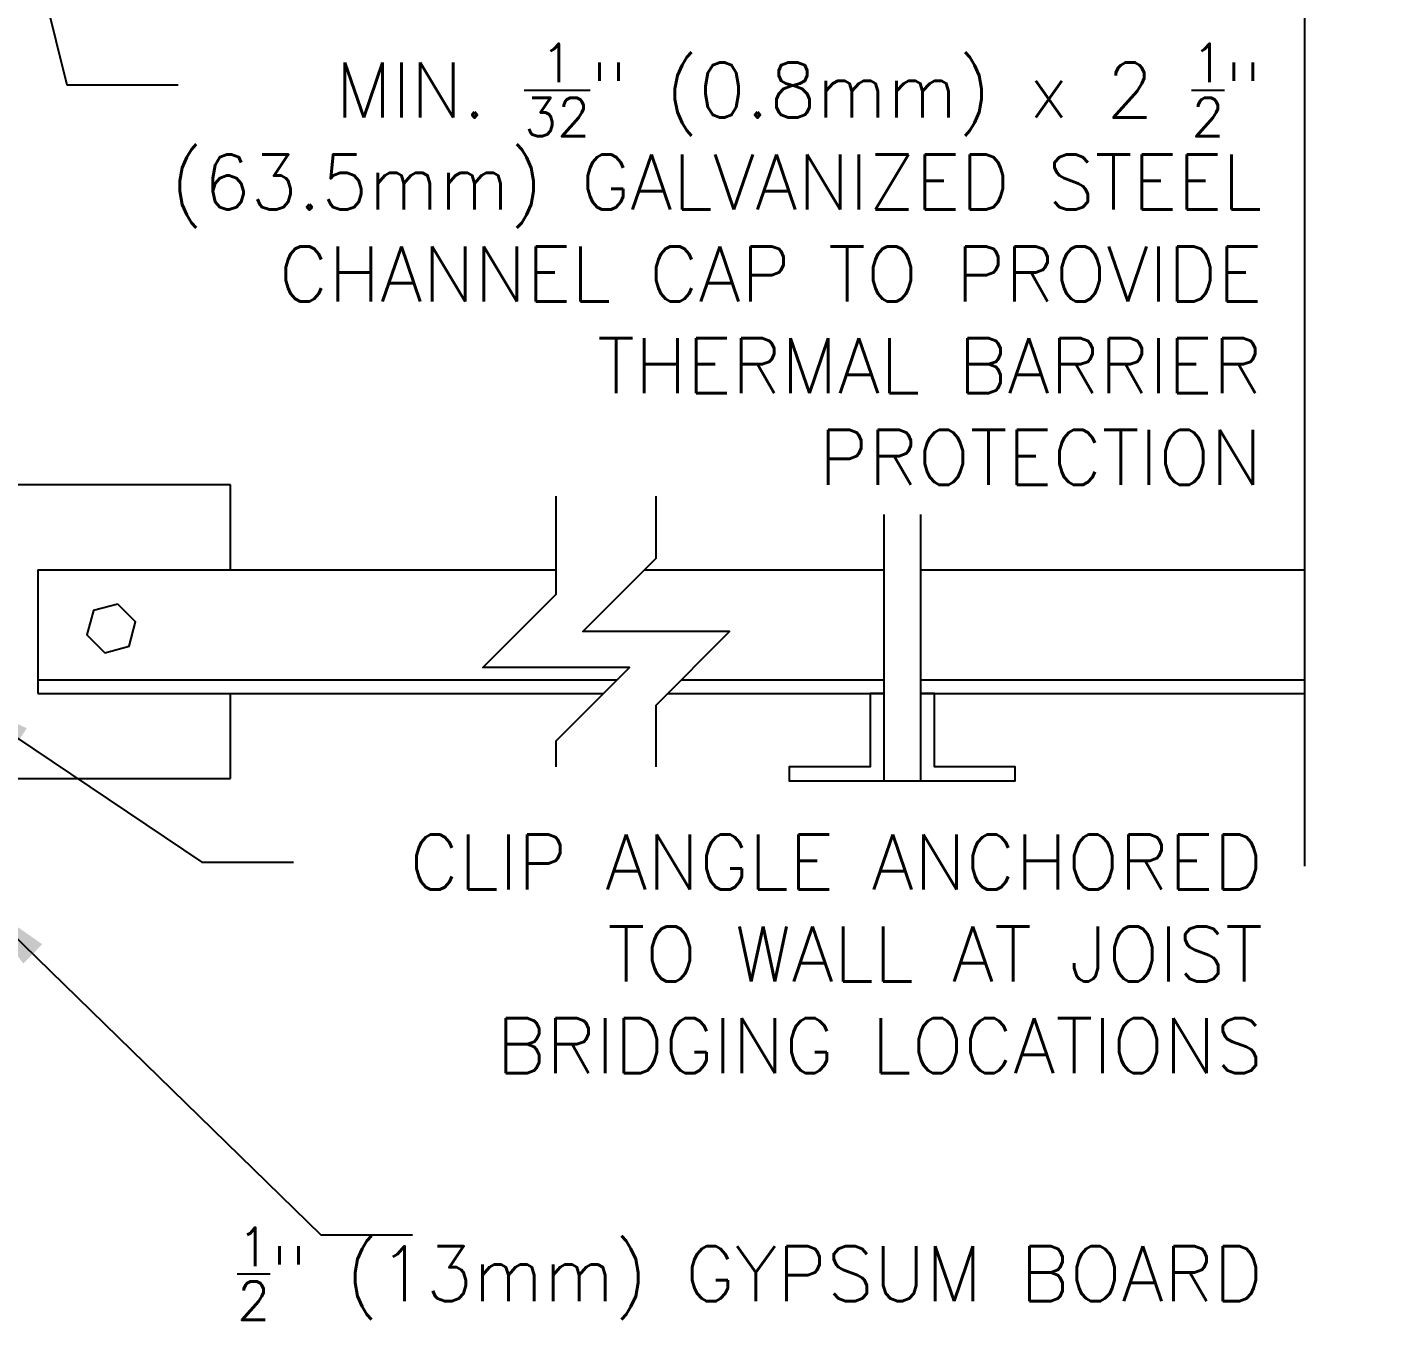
# Model space of a CAD drawing. Header units: inches. Extents: x 179 to 295, y 227 to 304.
# Drawn here: x 276.18 to 294.59, y 246.39 to 264.01 of the extents above; entities that cross this region are included whole.
import ezdxf

# ---------------------------------------------------------------- set-up
doc = ezdxf.new("R2010")
doc.units = ezdxf.units.IN
doc.header["$LTSCALE"] = 0.5
doc.header["$MEASUREMENT"] = 0
for name, color, linetype in [('line25', 2, 'Continuous'), ('LINE9', 9, 'Continuous'), ('TEXT', 4, 'Continuous')]:
    doc.layers.add(name, color=color, linetype=linetype)
doc.styles.add('DIM', font='romans.shx', dxfattribs={"width": 0.7})
doc.styles.add('ROMANS', font='romans.shx', dxfattribs={"height": 1.125})
doc.dimstyles.new('ext_12', dxfattribs={"dimscale": 12, "dimtxt": 0.09375, "dimasz": 0.09375, "dimexe": 0.09375, "dimexo": 0.0625, "dimgap": 0.0625, "dimtad": 1, "dimdec": 1, "dimzin": 3, "dimdsep": 46, "dimlunit": 4, "dimtxsty": 'DIM', "dimcen": 0.09, "dimdle": 0.09375, "dimclrt": 4, "dimadec": 0, "dimazin": 0, "dimtfac": 1, "dimtdec": 1, "dimtmove": 2, "dimatfit": 3, "dimfxl": 1, "dimfrac": 2, "dimtolj": 1, "dimtzin": 0, "dimarcsym": 0})

msp = doc.modelspace()

# ---------------------------------------------------------------- linework, layer by layer
at = {"layer": 'line25', "color": 12}
for p, q in [((278.952, 257.771), (274.952, 257.771)), ((278.952, 256.615), (278.952, 257.771)), ((278.952, 253.771), (278.952, 254.928)), ((274.952, 253.771), (278.952, 253.771))]:
    msp.add_line(p, q, dxfattribs=at)
at = {"layer": 'line25'}
for p, q in [((276.327, 256.615), (283.39, 256.615)), ((276.327, 256.615), (276.327, 254.928)), ((284.599, 256.615), (287.859, 256.615)), ((288.359, 256.615), (293.592, 256.615)), ((276.327, 255.115), (284.224, 255.115)), ((285.099, 255.115), (287.859, 255.115)), ((288.359, 255.115), (293.592, 255.115)), ((276.327, 254.928), (284.037, 254.928)), ((284.911, 254.928), (287.859, 254.928)), ((288.359, 254.928), (293.592, 254.928))]:
    msp.add_line(p, q, dxfattribs=at)
at = {"layer": 'line25', "color": 12}
msp.add_lwpolyline([(277.416, 256.147), (277.084, 256.059), (276.995, 255.726), (277.238, 255.483), (277.57, 255.572), (277.659, 255.904)], close=True, dxfattribs=at)
at = {"layer": 'LINE9'}
for p, q in [((287.859, 257.365), (287.859, 253.74)), ((288.359, 257.365), (288.359, 253.74))]:
    msp.add_line(p, q, dxfattribs=at)
for points in [[(293.592, 282.91), (293.592, 268.019), (292.592, 267.019), (293.592, 267.019), (294.592, 267.019), (293.592, 266.019), (293.592, 252.575)], [(283.39, 253.928), (283.39, 254.281), (284.39, 255.281), (282.39, 255.281), (283.39, 256.281), (283.39, 257.615)], [(284.755, 253.928), (284.755, 254.771), (285.755, 255.771), (283.755, 255.771), (284.755, 256.771), (284.755, 257.615)], [(287.859, 254.928), (287.671, 254.928), (287.671, 253.928), (286.569, 253.928), (286.569, 253.74), (289.648, 253.74), (289.648, 253.928), (288.546, 253.928), (288.546, 254.928), (288.359, 254.928)]]:
    msp.add_lwpolyline(points, dxfattribs=at)

# ---------------------------------------------------------------- texts
at = {"layer": 'TEXT', "char_height": 0.75, "attachment_point": 6, "style": 'ROMANS'}
for s, insert, width in [('\\A1;MIN. {\\H0.7x;\\S1/32;}" (0.8mm) x 2 {\\H0.7x;\\S1/2;}" (63.5mm) GALVANIZED STEEL CHANNEL CAP TO PROVIDE THERMAL BARRIER PROTECTION  ', (293.014, 260.776), 16.71576), ('\\A1;CLIP ANGLE ANCHORED TO WALL AT JOIST BRIDGING LOCATIONS', (293.025, 251.38), 13.81115), ('\\A1;{\\H0.7x;\\S1/2;}" (13mm) GYPSUM BOARD', (293.025, 247.021), 13.81115)]:
    msp.add_mtext(s, dxfattribs=dict(at, insert=insert, width=width))

# ---------------------------------------------------------------- leaders
at = {"layer": 'TEXT'}
for points in [[(273.64, 275.615), (276.721, 263.224), (278.237, 263.224)], [(275.14, 254.928), (278.563, 252.628), (279.809, 252.628)], [(275.452, 252.164), (280.185, 247.549), (281.432, 247.549)]]:
    msp.add_leader(points, dimstyle='ext_12', override={"dimgap": 0.0625, "dimtad": 0}, dxfattribs=at)

doc.saveas('drawing.dxf')
